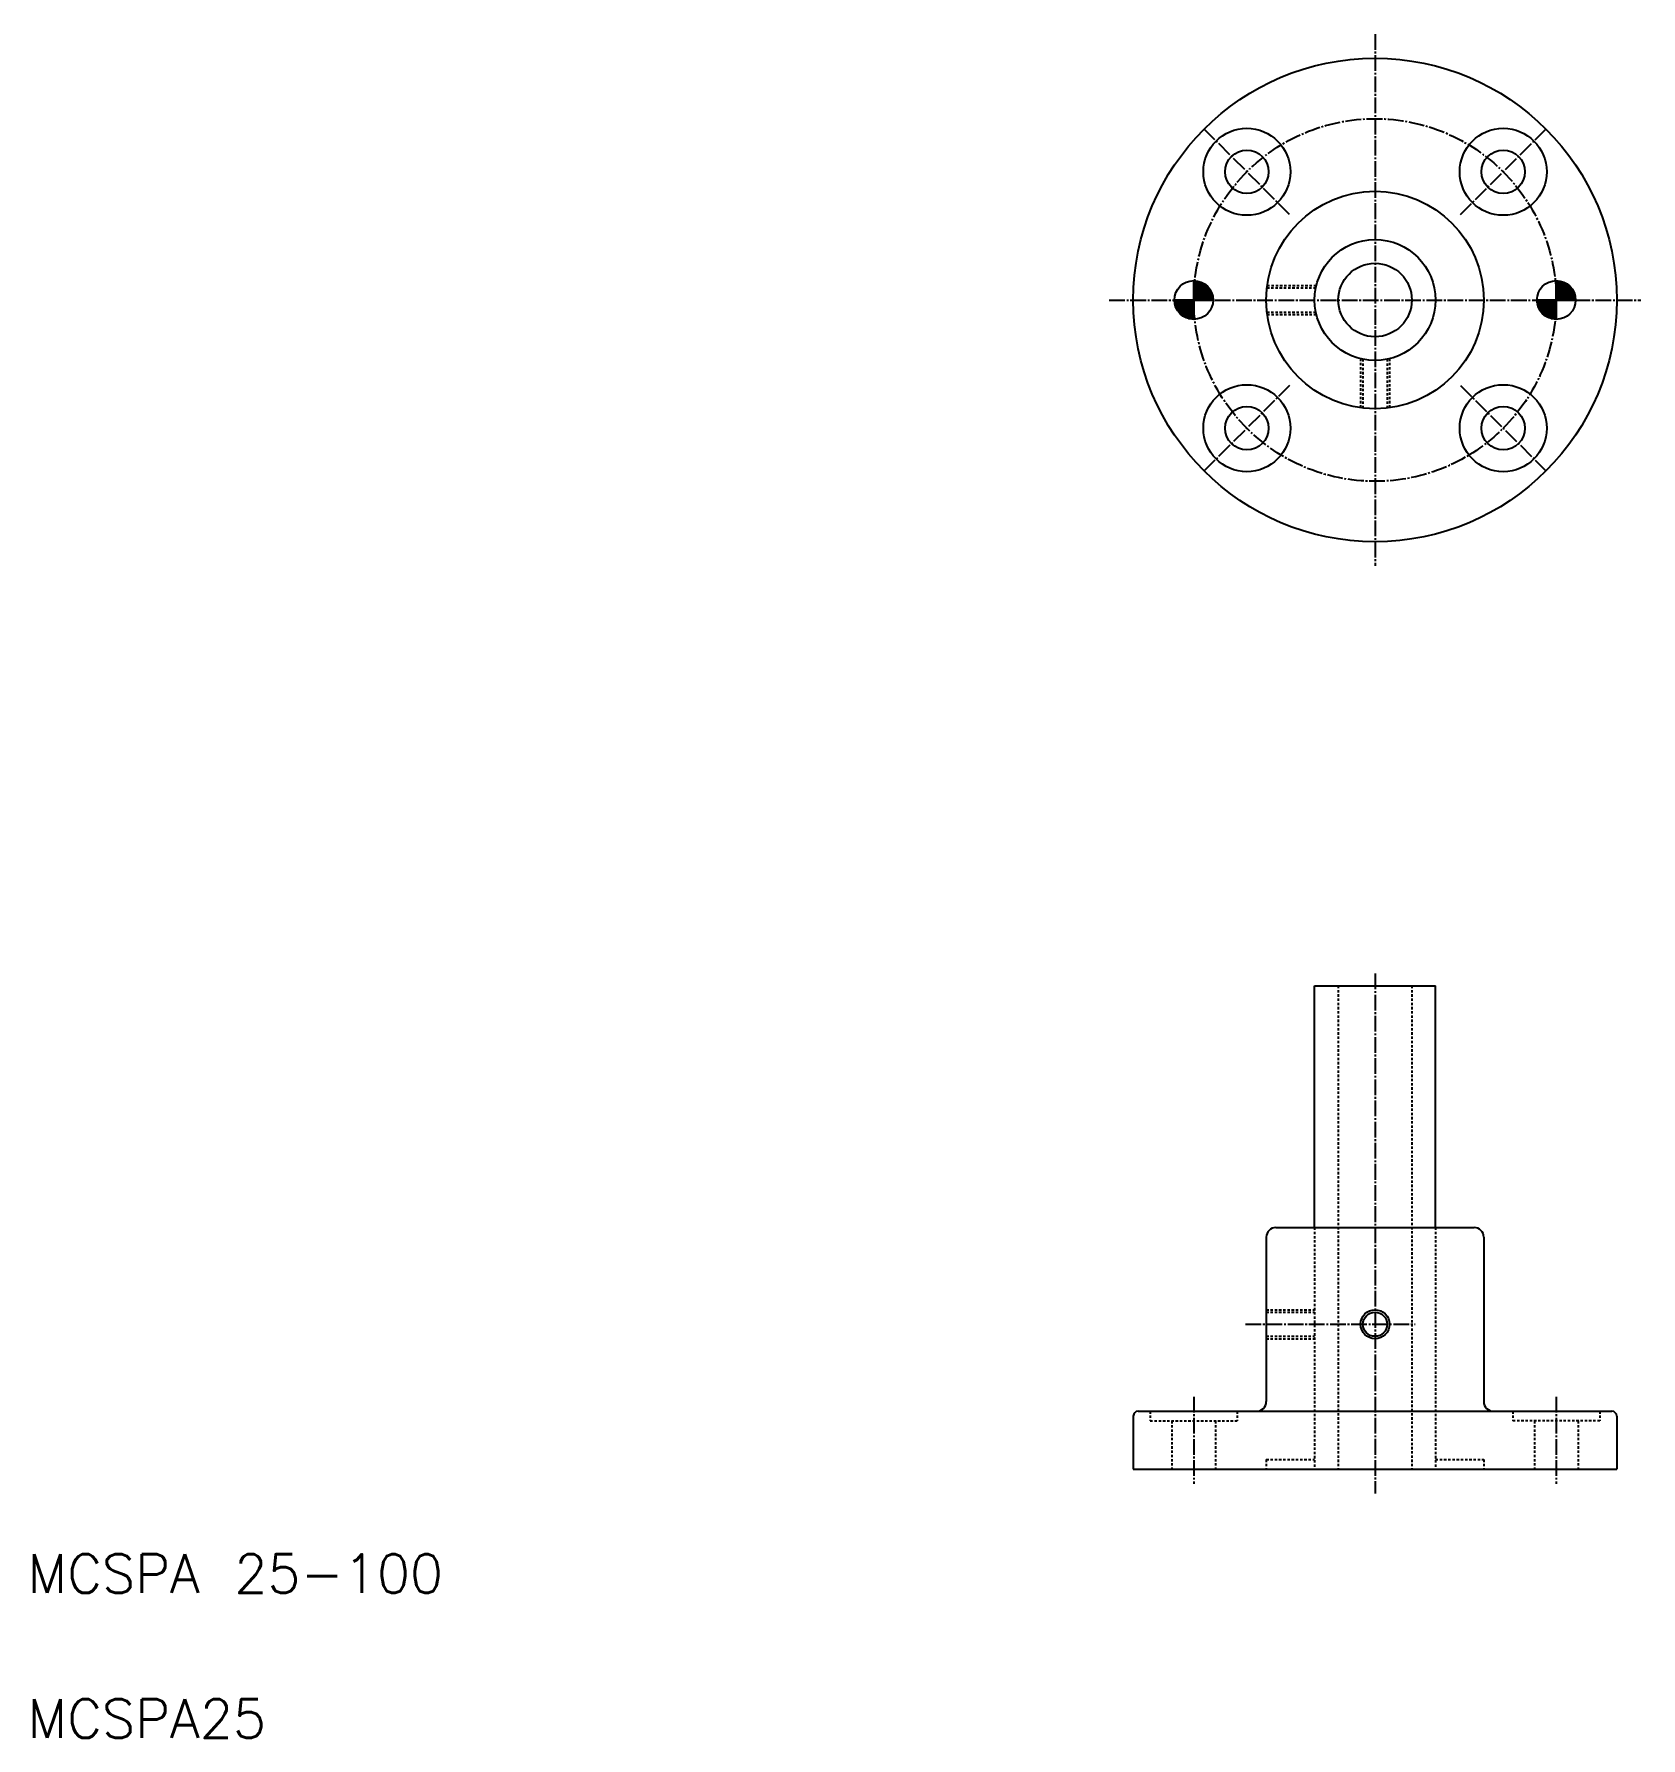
# Model space of a CAD drawing. Extents: x 21 to 354, y 20 to 372.
import ezdxf

# ---------------------------------------------------------------- set-up
doc = ezdxf.new("R2010")
doc.units = 0
doc.header["$LTSCALE"] = 0.25
doc.linetypes.add('CENTER', pattern=[17.5, 13, -1.5, 1.5, -1.5])
doc.linetypes.add('DASHED', pattern=[3.5, 2, -1.5])
doc.layers.get('0').update_dxf_attribs({"linetype": 'CONTINUOUS'})
doc.layers.add('CENTER', color=1, linetype='CENTER')
doc.styles.get("Standard").update_dxf_attribs({"font": 'txt', "bigfont": 'BIGFONT'})

msp = doc.modelspace()

# ---------------------------------------------------------------- linework, layer by layer
for p, q in [((261.26, 317.4), (261.26, 321.4)), ((261.26, 321.25), (262.34, 321.25)), ((261.26, 320.9), (263.2, 320.9)), ((336.26, 317.4), (336.26, 321.4)), ((336.26, 321.25), (337.34, 321.25)), ((336.26, 320.9), (338.2, 320.9)), ((261.26, 317.4), (257.26, 317.4)), ((261.26, 320.55), (263.73, 320.55)), ((261.26, 320.2), (264.12, 320.2)), ((261.26, 319.85), (264.42, 319.85)), ((261.26, 319.5), (264.67, 319.5)), ((261.26, 319.15), (264.86, 319.15)), ((261.26, 318.8), (265.01, 318.8)), ((261.26, 318.45), (265.12, 318.45)), ((261.26, 318.1), (265.2, 318.1)), ((261.26, 317.75), (265.25, 317.75)), ((261.26, 317.4), (265.26, 317.4)), ((261.26, 317.4), (265.26, 317.4)), ((261.26, 317.4), (261.26, 313.4)), ((336.26, 317.4), (332.26, 317.4)), ((336.26, 320.55), (338.73, 320.55)), ((336.26, 320.2), (339.12, 320.2)), ((336.26, 319.85), (339.42, 319.85)), ((336.26, 319.5), (339.67, 319.5)), ((336.26, 319.15), (339.86, 319.15)), ((336.26, 318.8), (340.01, 318.8)), ((336.26, 318.45), (340.12, 318.45)), ((336.26, 318.1), (340.2, 318.1)), ((336.26, 317.75), (340.25, 317.75)), ((336.26, 317.4), (336.26, 313.4)), ((336.26, 317.4), (340.26, 317.4)), ((336.26, 317.4), (340.26, 317.4)), ((257.28, 317.05), (261.26, 317.05)), ((257.32, 316.7), (261.26, 316.7)), ((257.4, 316.35), (261.26, 316.35)), ((257.52, 316), (261.26, 316)), ((257.67, 315.65), (261.26, 315.65)), ((257.86, 315.3), (261.26, 315.3)), ((258.1, 314.95), (261.26, 314.95)), ((258.4, 314.6), (261.26, 314.6)), ((258.8, 314.25), (261.26, 314.25)), ((259.32, 313.9), (261.26, 313.9)), ((332.28, 317.05), (336.26, 317.05)), ((332.32, 316.7), (336.26, 316.7)), ((332.4, 316.35), (336.26, 316.35)), ((332.52, 316), (336.26, 316)), ((332.67, 315.65), (336.26, 315.65)), ((332.86, 315.3), (336.26, 315.3)), ((333.1, 314.95), (336.26, 314.95)), ((333.4, 314.6), (336.26, 314.6)), ((333.8, 314.25), (336.26, 314.25)), ((334.32, 313.9), (336.26, 313.9)), ((260.17, 313.55), (261.26, 313.55)), ((335.17, 313.55), (336.26, 313.55)), ((286.26, 175.56), (311.26, 175.56)), ((286.26, 125.56), (286.26, 175.56)), ((311.26, 125.56), (311.26, 175.56)), ((276.26, 123.56), (276.26, 89.56)), ((278.26, 125.56), (319.26, 125.56)), ((288.51, 125.56), (288.51, 125.56)), ((298.76, 125.56), (298.76, 125.56)), ((321.26, 123.56), (321.26, 89.56)), ((248.76, 86.56), (248.76, 75.56)), ((249.76, 87.56), (347.76, 87.56)), ((348.76, 86.56), (348.76, 75.56)), ((248.76, 75.56), (348.76, 75.56))]:
    msp.add_line(p, q)
at = {"color": 3, "linetype": 'DASHED'}
for p, q in [((276.4, 319.9), (286.52, 319.9)), ((276.46, 320.4), (286.63, 320.4)), ((276.4, 314.9), (286.52, 314.9)), ((276.46, 314.4), (286.63, 314.4)), ((295.76, 305.27), (295.76, 295.1)), ((296.26, 305.15), (296.26, 295.04)), ((301.26, 305.15), (301.26, 295.04)), ((301.76, 305.27), (301.76, 295.1)), ((291.16, 175.56), (291.16, 75.56)), ((306.36, 175.56), (306.36, 75.56)), ((286.26, 125.56), (286.26, 75.56)), ((311.26, 125.56), (311.26, 75.56)), ((276.26, 108.56), (286.26, 108.56)), ((276.26, 108.06), (286.26, 108.06)), ((276.26, 103.06), (286.26, 103.06)), ((276.26, 102.56), (286.26, 102.56)), ((252.26, 87.56), (252.26, 85.56)), ((252.26, 85.56), (270.26, 85.56)), ((256.76, 85.56), (256.76, 75.56)), ((265.76, 85.56), (265.76, 75.56)), ((270.26, 87.56), (270.26, 85.56)), ((327.26, 87.56), (327.26, 85.56)), ((345.26, 85.56), (327.26, 85.56)), ((331.76, 85.56), (331.76, 75.56)), ((340.76, 85.56), (340.76, 75.56)), ((345.26, 87.56), (345.26, 85.56)), ((276.26, 77.56), (286.26, 77.56)), ((276.26, 77.56), (276.26, 75.56)), ((311.26, 77.56), (321.26, 77.56)), ((321.26, 77.56), (321.26, 75.56))]:
    msp.add_line(p, q, dxfattribs=at)
for centre, radius in [((298.76, 317.4), 50), ((272.25, 343.92), 9), ((325.28, 343.92), 9), ((272.25, 343.92), 4.5), ((325.28, 343.92), 4.5), ((298.76, 317.4), 22.5), ((298.76, 317.4), 12.5), ((298.76, 317.4), 7.6), ((261.26, 317.4), 4), ((336.26, 317.4), 4), ((272.25, 290.88), 9), ((325.28, 290.88), 9), ((272.25, 290.88), 4.5), ((325.28, 290.88), 4.5), ((298.76, 105.56), 2.5)]:
    msp.add_circle(centre, radius)
at = {"color": 3}
msp.add_circle((298.76, 105.56), 3, dxfattribs=at)
for centre, radius, start, end in [((278.26, 123.56), 2, 90, 180), ((319.26, 123.56), 2, 0, 90), ((274.26, 89.56), 2, 270, 0), ((323.26, 89.56), 2, 180, 270), ((249.76, 86.56), 1, 90, 180), ((347.76, 86.56), 1, 0, 90)]:
    msp.add_arc(centre, radius, start, end)
at = {"layer": 'CENTER', "color": 1, "linetype": 'CENTER'}
for p, q in [((298.76, 372.4), (298.76, 262.4)), ((281.09, 335.08), (263.41, 352.76)), ((316.44, 335.08), (334.12, 352.76)), ((243.76, 317.4), (353.76, 317.4)), ((281.09, 299.72), (263.41, 282.05)), ((316.44, 299.72), (334.12, 282.05)), ((298.76, 178.08), (298.76, 70.56)), ((271.95, 105.56), (307.06, 105.56)), ((261.26, 90.56), (261.26, 72.56)), ((336.26, 90.56), (336.26, 72.56))]:
    msp.add_line(p, q, dxfattribs=at)
msp.add_circle((298.76, 317.4), 37.5, dxfattribs=at)

# ---------------------------------------------------------------- texts
for s, p in [('MCSPA 25-100', (20, 50)), ('MCSPA25', (20, 20))]:
    msp.add_text(s, height=8).set_placement(p)

doc.saveas('drawing.dxf')
